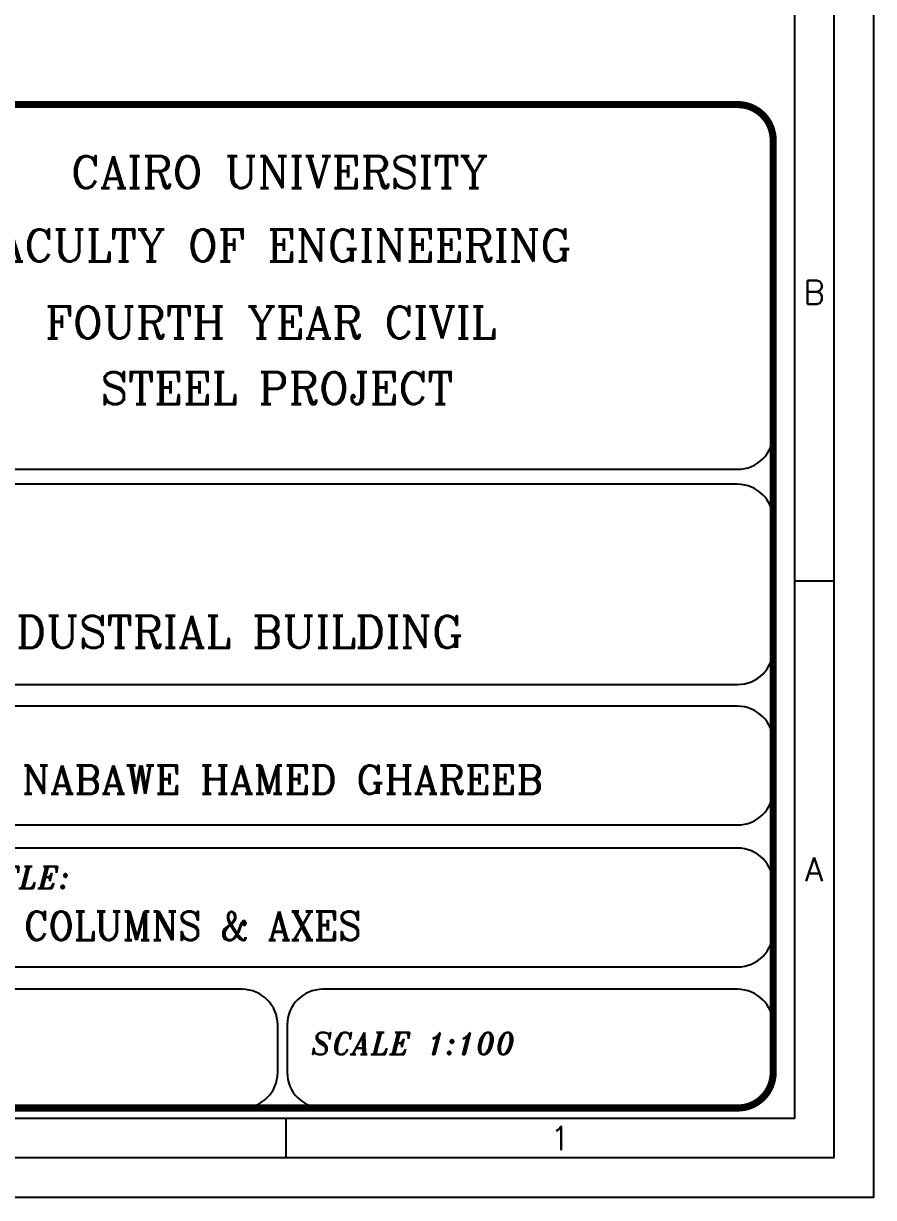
# Model space of a CAD drawing. Header units: inches. Extents: x -15 to 1885144, y -42615 to 866270.
# Drawn here: x 1870100 to 1885144, y 780727 to 801517 of the extents above; entities that cross this region are included whole.
import ezdxf
from ezdxf.enums import TextEntityAlignment as Align

# ---------------------------------------------------------------- set-up
doc = ezdxf.new("R2010")
doc.units = ezdxf.units.IN
doc.header["$LTSCALE"] = 100
doc.header["$MEASUREMENT"] = 0
doc.layers.add('Print Frame', color=7, linetype='Continuous')
doc.styles.add('BN', font='romanc.shx', dxfattribs={"height": 0.225})
doc.styles.add('ITALICT', font='italict.shx', dxfattribs={"height": 0.12})
doc.styles.add('simplex', font='simplex.shx', dxfattribs={"width": 0.8})

msp = doc.modelspace()

# ---------------------------------------------------------------- linework, layer by layer
at = {"layer": 'Print Frame'}
for p, q in [((1865944.044, 793622.272), (1882738.792, 793622.272)), ((1873968.811, 784413.784), (1865944.037, 784413.784)), ((1882738.785, 784413.784), (1875396.855, 784413.784)), ((1874598.811, 782941.486), (1874598.811, 783783.784)), ((1874766.855, 783783.784), (1874766.855, 782941.486))]:
    msp.add_line(p, q, dxfattribs=at)
at = {"layer": 'Print Frame', "color": 2}
for p, q in [((1883744.478, 791646.962), (1884444.478, 791646.962)), ((1874749.478, 781426.962), (1874749.478, 782126.962))]:
    msp.add_line(p, q, dxfattribs=at)
for points in [[(1767404.478, 780726.962), (1767404.478, 863886.962), (1885144.478, 863886.962), (1885144.478, 780726.962)], [(1768804.478, 782126.962), (1768804.478, 862486.962), (1883744.478, 862486.962), (1883744.478, 782126.962)]]:
    msp.add_lwpolyline(points, close=True, dxfattribs=at)
at = {"layer": 'Print Frame', "color": 200}
msp.add_lwpolyline([(1768104.478, 781426.962), (1768104.478, 863186.962), (1884444.478, 863186.962), (1884444.478, 781426.962)], close=True, dxfattribs=at)
at = {"layer": 'Print Frame', "const_width": 126}
msp.add_lwpolyline([(1865314.044, 799451.301), (1865314.037, 783783.784), (1865314.037, 782941.486, 0.414213562), (1865944.037, 782311.486), (1882738.785, 782311.486, 0.414213562), (1883368.785, 782941.486), (1883368.785, 783783.784), (1883368.792, 794252.272), (1883368.792, 799451.301, 0.414213562), (1882738.792, 800081.301), (1865944.044, 800081.301, 0.414213562), (1865314.044, 799451.301)], format="xyb", dxfattribs=at)
at = {"layer": 'Print Frame'}
for points in [[(1865314.044, 792726.507), (1865314.044, 790442.272, 0.414213562), (1865944.044, 789812.272), (1882738.792, 789812.021, 0.414213562), (1883368.792, 790442.021), (1883368.792, 792726.255, 0.414213562), (1882738.792, 793356.255), (1865944.044, 793356.507, 0.414213562)], [(1865944.037, 787324.338), (1882738.785, 787323.862, 0.414213562), (1883368.785, 787953.862), (1883368.785, 788796.161, 0.414213562), (1882738.785, 789426.161), (1865944.037, 789426.637, 0.414213562), (1865314.037, 788796.637), (1865314.037, 787954.338, 0.414213562)], [(1865944.037, 784812.06), (1882738.785, 784811.584, 0.414213562), (1883368.785, 785441.584), (1883368.785, 786283.883, 0.414213562), (1882738.785, 786913.883), (1865944.037, 786914.359, 0.414213562), (1865314.037, 786284.359), (1865314.037, 785442.06, 0.414213562)]]:
    msp.add_lwpolyline(points, format="xyb", close=True, dxfattribs=at)
for centre, start, end in [((1882738.792, 794252.272), 270, 0), ((1873968.811, 783783.784), 0, 90), ((1875396.855, 783783.784), 90, 180), ((1882738.785, 783783.784), 0, 90), ((1873968.811, 782941.486), 270, 0), ((1875396.855, 782941.486), 180, 270)]:
    msp.add_arc(centre, 630, start, end, dxfattribs=at)

# ---------------------------------------------------------------- texts
at = {"layer": 'Print Frame', "color": 6}
for s, height, style, p in [('CAIRO UNIVERSITY', 567, 'BN', (1870938.879, 798602.073)), ('FACULTY OF ENGINEERING', 567, 'BN', (1869141.067, 797303.338)), ('FOURTH YEAR CIVIL', 567, 'BN', (1870484.361, 795938.83)), ('STEEL PROJECT', 567, 'BN', (1871463.781, 794775.644)), ('INDUSTRIAL BUILDING', 567, 'BN', (1869141.067, 790459.447)), ('AHMAD NABAWE HAMED GHAREEB', 504, 'BN', (1867329.895, 787872.828)), ('DRAWING TITLE:', 387.23249, 'ITALICT', (1866236.221, 786199.861)), ('SCALE 1:100', 387.23249, 'ITALICT', (1875186.516, 783260.031))]:
    msp.add_text(s, height=height, dxfattribs=dict(at, style=style)).set_placement(p)
at = {"layer": 'Print Frame', "color": 2, "style": 'simplex'}
for s, p in [('B', (1884094.478, 796756.962)), ('A', (1884094.478, 786536.962)), ('1', (1879596.978, 781776.962))]:
    msp.add_text(s, height=420, dxfattribs=at).set_placement(p, align=Align.MIDDLE)
at = {"layer": 'Print Frame', "color": 6, "style": 'BN', "width": 0.95}
msp.add_text('            COLUMNS & AXES', height=504, dxfattribs=at).set_placement((1865827.298, 785286.789))

doc.saveas('drawing.dxf')
